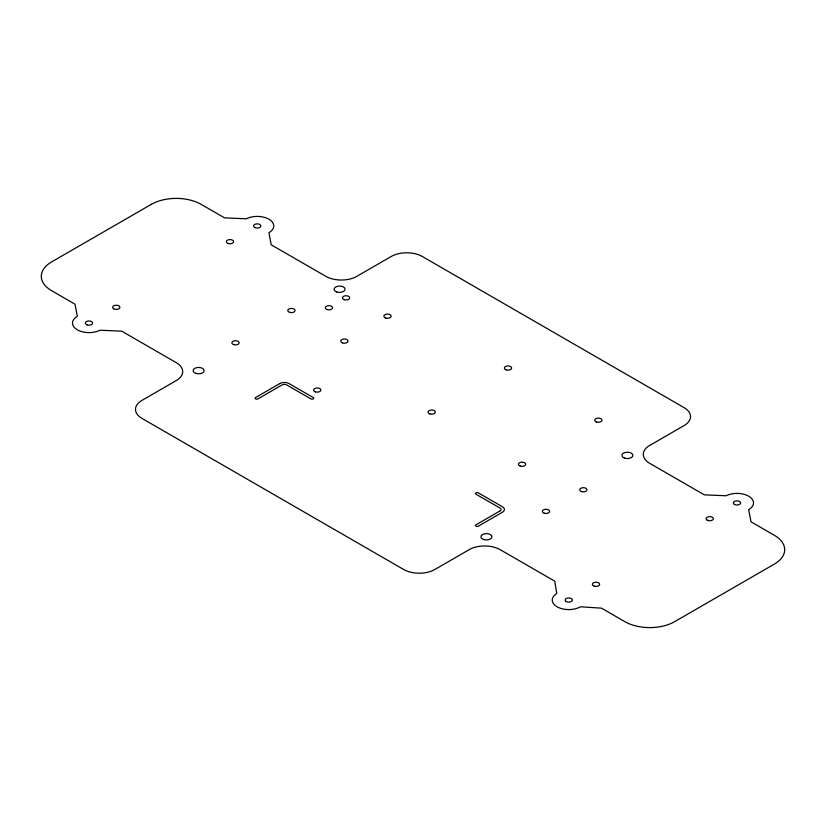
<?xml version="1.0" encoding="UTF-8"?>
<svg xmlns="http://www.w3.org/2000/svg" width="826" height="826" viewBox="0 0 826 826"><rect width="100%" height="100%" fill="white"/><g stroke="black" fill="none" stroke-linecap="round" stroke-linejoin="round"><path stroke-width="1.24" d="M151.313 204.363L51.625 261.914A35.25 20.351 0 0 0 51.625 290.69L74.99 304.185L77.345 316.337L76.612 316.761A16.52 9.54 0 0 0 77.324 329.811A16.52 9.54 0 0 0 99.936 330.224L121.721 331.164L176.237 362.635A22.034 12.72 0 0 1 177.187 380.043L141.938 400.393A22.034 12.72 0 0 0 141.938 418.379L403.687 569.496A22.034 12.72 0 0 0 434.837 569.496L470.087 549.145A22.034 12.72 0 0 1 500.226 549.693L554.752 581.174L556.734 593.522A16.52 9.54 0 0 0 556.714 606.573A16.52 9.54 0 0 0 579.284 607.409L580.43 606.79L601.473 608.153L624.838 621.637A35.25 20.351 0 0 0 641.534 627.037L644.249 627.347A35.25 20.351 0 0 0 674.687 621.637L774.375 564.086A35.25 20.351 0 0 0 784.266 546.513L783.729 544.943A35.25 20.351 0 0 0 774.375 535.31L751.01 521.815L748.655 509.663L749.388 509.239A16.52 9.54 0 0 0 748.676 496.189A16.52 9.54 0 0 0 726.064 495.776L704.279 494.836L649.763 463.365A22.034 12.72 0 0 1 648.813 445.957L684.062 425.607A22.034 12.72 0 0 0 684.062 407.621L422.313 256.504A22.034 12.72 0 0 0 391.163 256.504L355.913 276.855A22.034 12.72 0 0 1 325.774 276.307L271.248 244.826L268.894 232.674L269.627 232.251A16.52 9.54 0 0 0 268.915 219.2A16.52 9.54 0 0 0 246.313 218.787L224.527 217.847L201.162 204.363A35.25 20.351 0 0 0 151.313 204.363M279.746 383.594L255.595 397.533A1.652 0.95 0 0 0 255.595 398.886A1.652 0.95 0 0 0 257.929 398.886L282.079 384.947A3.304 1.91 0 0 1 286.746 384.947L310.896 398.886A1.652 0.95 0 0 0 313.23 398.886A1.652 0.95 0 0 0 313.23 397.533L289.09 383.594A6.608 3.82 0 0 0 279.746 383.594M500.153 510.85L476.003 524.789A1.652 0.95 0 0 0 476.003 526.141A1.652 0.95 0 0 0 478.347 526.141L502.487 512.203A6.608 3.82 0 0 0 502.487 506.803L478.347 492.864A1.652 0.95 0 0 0 476.003 492.864A1.652 0.95 0 0 0 476.003 494.216L500.153 508.155A3.304 1.91 0 0 1 500.153 510.85M336.832 291.991A5.503 3.18 0 0 0 345.092 289.234A5.503 3.18 0 0 0 336.832 286.477A5.503 3.18 0 0 0 336.832 291.991M483.654 539.523A5.503 3.18 0 0 0 491.914 536.766A5.503 3.18 0 0 0 483.654 534.019A5.503 3.18 0 0 0 483.654 539.523M195.876 373.373A5.503 3.18 0 0 0 204.136 370.616A5.503 3.18 0 0 0 195.876 367.869A5.503 3.18 0 0 0 195.876 373.373M624.322 458.027A5.503 3.18 0 0 0 632.871 455.591A5.503 3.18 0 0 0 624.941 452.534A5.503 3.18 0 0 0 624.322 458.027M254.666 227.429A3.634 2.096 0 0 0 260.748 226.489A3.634 2.096 0 0 0 256.297 223.918A3.634 2.096 0 0 0 254.666 227.429M228.162 243.494A3.634 2.096 0 0 0 233.613 241.677A3.634 2.096 0 0 0 228.162 239.86A3.634 2.096 0 0 0 228.162 243.494M113.699 308.81A3.634 2.096 0 0 0 119.78 307.871A3.634 2.096 0 0 0 115.33 305.3A3.634 2.096 0 0 0 113.699 308.81M87.195 324.886A3.634 2.096 0 0 0 92.646 323.069A3.634 2.096 0 0 0 87.195 321.252A3.634 2.096 0 0 0 87.195 324.886M233.686 344.628A3.634 2.096 0 0 0 239.137 342.811A3.634 2.096 0 0 0 233.686 340.993A3.634 2.096 0 0 0 233.686 344.628M289.606 312.342A3.634 2.096 0 0 0 295.068 310.524A3.634 2.096 0 0 0 289.606 308.707A3.634 2.096 0 0 0 289.606 312.342M342.573 342.914A3.634 2.096 0 0 0 348.025 341.097A3.634 2.096 0 0 0 342.573 339.28A3.634 2.096 0 0 0 342.573 342.914M327.127 309.554A3.634 2.096 0 0 0 332.579 307.737A3.634 2.096 0 0 0 327.127 305.919A3.634 2.096 0 0 0 327.127 309.554M344.266 299.662A3.634 2.096 0 0 0 349.718 297.845A3.634 2.096 0 0 0 344.266 296.028A3.634 2.096 0 0 0 344.266 299.662M385.69 318.02A3.634 2.096 0 0 0 391.142 316.203A3.634 2.096 0 0 0 385.69 314.386A3.634 2.096 0 0 0 385.69 318.02M315.418 391.865A3.634 2.096 0 0 0 320.87 390.048A3.634 2.096 0 0 0 315.418 388.23A3.634 2.096 0 0 0 315.418 391.865M429.871 413.919A3.634 2.096 0 0 0 435.323 412.102A3.634 2.096 0 0 0 429.871 410.285A3.634 2.096 0 0 0 429.871 413.919M506.204 369.852A3.634 2.096 0 0 0 511.655 368.035A3.634 2.096 0 0 0 506.204 366.217A3.634 2.096 0 0 0 506.204 369.852M596.548 422.014A3.634 2.096 0 0 0 601.999 420.197A3.634 2.096 0 0 0 596.548 418.379A3.634 2.096 0 0 0 596.548 422.014M520.215 466.081A3.634 2.096 0 0 0 525.677 464.264A3.634 2.096 0 0 0 520.215 462.446A3.634 2.096 0 0 0 520.215 466.081M581.556 491.594A3.634 2.096 0 0 0 587.007 489.777A3.634 2.096 0 0 0 581.556 487.959A3.634 2.096 0 0 0 581.556 491.594M544.169 513.183A3.634 2.096 0 0 0 549.62 511.366A3.634 2.096 0 0 0 544.169 509.549A3.634 2.096 0 0 0 544.169 513.183M734.428 504.418A3.634 2.096 0 0 0 740.499 503.478A3.634 2.096 0 0 0 736.049 500.907A3.634 2.096 0 0 0 734.428 504.418M707.159 520.153A3.634 2.096 0 0 0 713.241 519.213A3.634 2.096 0 0 0 708.791 516.642A3.634 2.096 0 0 0 707.159 520.153M594.204 586.14A3.634 2.096 0 0 0 599.655 584.323A3.634 2.096 0 0 0 594.204 582.506A3.634 2.096 0 0 0 594.204 586.14M566.192 601.534A3.634 2.096 0 0 0 572.273 600.595A3.634 2.096 0 0 0 567.823 598.024A3.634 2.096 0 0 0 566.192 601.534"/></g></svg>
